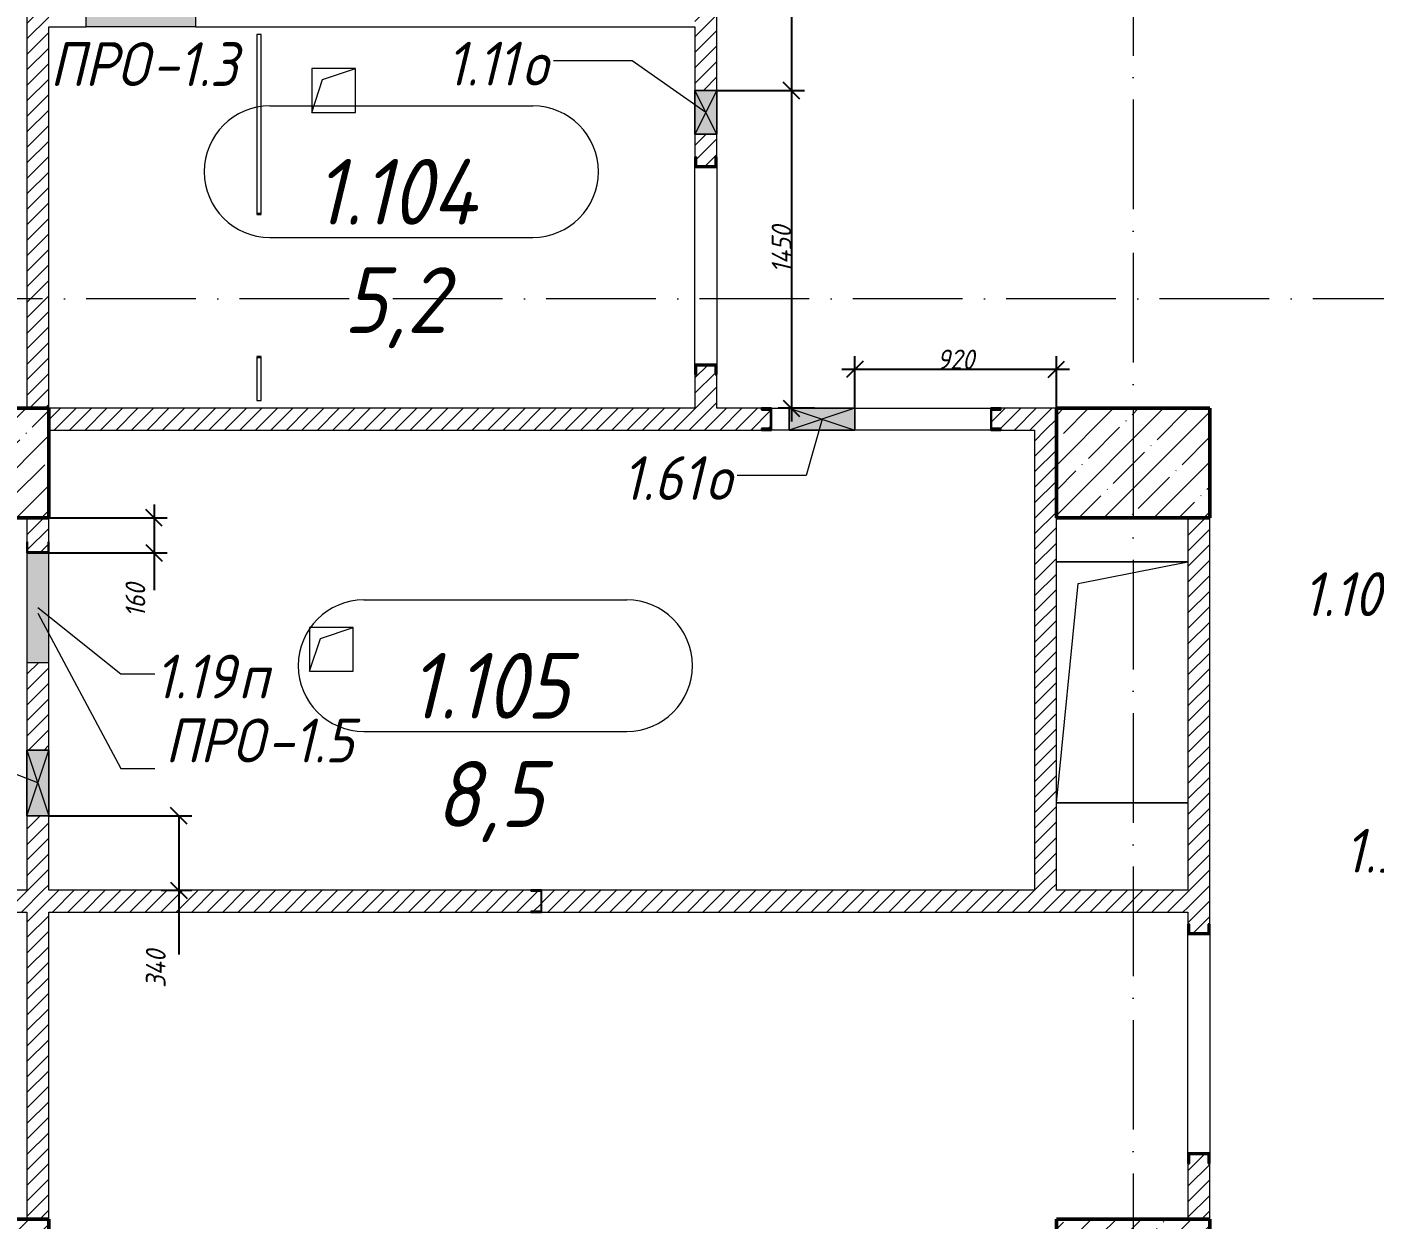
# Model space of a CAD drawing. Header units: millimetres. Extents: x -12989 to 629078, y -109036 to 555275.
# Drawn here: x 591113 to 597264, y 329272 to 334713 of the extents above; entities that cross this region are included whole.
import ezdxf

# ---------------------------------------------------------------- set-up
doc = ezdxf.new("R2010")
doc.units = ezdxf.units.MM
doc.linetypes.add('50_200_ШТРИХ_1Т_ш5_п1_п1_', pattern=[700, 500, -100, 0, -100])
for name, color, linetype, lineweight in [('A-____-____-DIMS', 7, 'Continuous', 9), ('A-DETL-GENF-OTLN', 7, 'Continuous', 9), ('A-DOOR-OPNG-MCUT', 7, 'Continuous', 35), ('A-FLOR-____-OTLN', 7, 'Continuous', 9), ('A-GENM-____-IDEN', 7, 'Continuous', 9), ('A-GENM-____-MCUT', 7, 'Continuous', 25), ('A-GENM-____-OTLN', 7, 'Continuous', 9), ('A-GENM-____-OTLN-1', 7, 'Continuous', 25), ('A-GLAZ-____-IDEN', 7, 'Continuous', 9), ('A-GLAZ-____-OTLN', 7, 'Continuous', 9), ('A-WALL-____-PATT-1', 7, 'Continuous', 9), ('A-WALL-FNSH-MCUT-1', 7, 'Continuous', 9), ('I-WALL-____-OTLN', 7, 'Continuous', 9), ('S-COLS-____-MCUT', 7, 'Continuous', 50), ('S-COLS-____-OTLN', 7, 'Continuous', 9), ('S-GRID-____-OTLN-1', 7, '50_200_ШТРИХ_1Т_ш5_п1_п1_', 9)]:
    doc.layers.add(name, color=color, linetype=linetype, lineweight=lineweight)
doc.layers.add('A-AREA-IDEN-1', color=7, linetype='Continuous', lineweight=9, true_color=0xaaaaaa)
doc.layers.add('A-DOOR-____-OTLN-1', color=7, linetype='Continuous', lineweight=9, true_color=0xffffff)
doc.styles.add('ISOCPEUR_I', font='isocpeui.ttf', dxfattribs={"width": 0.9, "height": 2.5})
doc.styles.add('ISOCPEUR_I_11', font='isocpeui.ttf', dxfattribs={"width": 0.9, "height": 200})
doc.styles.add('ISOCPEUR_I_7', font='isocpeui.ttf', dxfattribs={"width": 0.9, "height": 90})
doc.dimstyles.new('ISO-1_8_0_9К_СРЕДНИЙ_Кладочные_1', dxfattribs={"dimscale": 304.8, "dimtxt": 89.638306, "dimasz": 0.246063, "dimexe": 0.19685, "dimexo": 0, "dimgap": 0, "dimtad": 1, "dimdec": 3, "dimrnd": 0.001, "dimdsep": 46, "dimtxsty": 'ISOCPEUR_I_7', "dimblk1": 'OBLIQUE', "dimblk2": 'OBLIQUE', "dimsah": 1, "dimcen": 0.09, "dimdle": 0.19685, "dimazin": 0, "dimtfac": 1, "dimtdec": 4, "dimtix": 1, "dimtmove": 0, "dimatfit": 3, "dimfxl": 1, "dimtvp": 1, "dimtolj": 1, "dimtzin": 0, "dimarcsym": 2})
doc.dimstyles.new('ISO-1_8_0_9К_СРЕДНИЙ_Кладочные_2', dxfattribs={"dimscale": 304.8, "dimtxt": 89.638306, "dimasz": 0.246063, "dimexe": 0.19685, "dimexo": 0, "dimgap": 0, "dimtad": 1, "dimdec": 3, "dimrnd": 0.001, "dimdsep": 46, "dimtxsty": 'ISOCPEUR_I_7', "dimblk1": 'OBLIQUE', "dimblk2": 'OBLIQUE', "dimsah": 1, "dimcen": 0.09, "dimdle": 0.19685, "dimazin": 0, "dimtfac": 1, "dimtdec": 4, "dimtix": 1, "dimtmove": 1, "dimatfit": 3, "dimfxl": 1, "dimtvp": 1, "dimtolj": 1, "dimtzin": 0, "dimarcsym": 2})
pattern_1 = [(45, (513013.31, 265891.49), (-35.35534, 35.35534), [])]

# ---------------------------------------------------------------- blocks, each defined once
blk = doc.blocks.new('DOR_ДУ_распашная__1Ст_Прямоугольная_ШЕР - Вн_650х2100h_Кабинки С_у-17949503-АР1_План отверстий 1 этажа в осях 1-64_Ю-ЯЯ')
at = {"layer": 'A-DOOR-OPNG-MCUT'}
for p, q in [((-325, 10), (-325, -10)), ((325, -10), (325, 10))]:
    blk.add_line(p, q, dxfattribs=at)
blk = doc.blocks.new('BSC_Колонна _Прямоугольная - 500х700-V128-АР1_План отверстий 1 этажа в осях 1-64_Ю-ЯЯ')
at = {"layer": 'S-COLS-____-OTLN'}
h = blk.add_hatch(dxfattribs=at)
h.set_pattern_fill('FP_139', color=256, style=0, pattern_type=2)
h.set_pattern_definition([(315, (-63131.04, 77850), (114.04925, 114.04925), []), (315, (-63131.04, 77735.95), (114.04925, 114.04925), [201.613, -40.323, 3.353, -36.97])])
h.paths.add_polyline_path([(-250, 350), (-250, -350), (250, -350), (250, 350)], flags=0)
at = {"layer": 'S-COLS-____-MCUT'}
for p, q in [((250, 350), (-250, 350)), ((-250, 350), (-250, -350)), ((250, -350), (250, 350)), ((-250, -350), (250, -350))]:
    blk.add_line(p, q, dxfattribs=at)
blk = doc.blocks.new('BSC_Колонна _Прямоугольная - 500х700-V129-АР1_План отверстий 1 этажа в осях 1-64_Ю-ЯЯ')
at = {"layer": 'S-COLS-____-OTLN'}
h = blk.add_hatch(dxfattribs=at)
h.set_pattern_fill('FP_140', color=256, style=0, pattern_type=2)
h.set_pattern_definition([(315, (-63131.04, 83150), (114.04925, 114.04925), []), (315, (-63131.04, 83035.95), (114.04925, 114.04925), [201.613, -40.323, 3.353, -36.97])])
h.paths.add_polyline_path([(-250, 350), (-250, -350), (250, -350), (250, 350)], flags=0)
at = {"layer": 'S-COLS-____-MCUT'}
for p, q in [((250, 350), (-250, 350)), ((-250, 350), (-250, -350)), ((250, -350), (250, 350)), ((-250, -350), (250, -350))]:
    blk.add_line(p, q, dxfattribs=at)
blk = doc.blocks.new('BSC_Колонна _Прямоугольная - 500х700-V151-АР1_План отверстий 1 этажа в осях 1-64_Ю-ЯЯ')
at = {"layer": 'S-COLS-____-OTLN'}
h = blk.add_hatch(dxfattribs=at)
h.set_pattern_fill('FP_163', color=256, style=0, pattern_type=2)
h.set_pattern_definition([(315, (-66831.04, 77850), (114.04925, 114.04925), []), (315, (-66831.04, 77735.95), (114.04925, 114.04925), [201.613, -40.323, 3.353, -36.97])])
h.paths.add_polyline_path([(-250, -350), (250, -350), (250, 350), (-250, 350), (-250, 95.4)], flags=0)
at = {"layer": 'S-COLS-____-MCUT'}
for p, q in [((250, 350), (-250, 350)), ((-250, 350), (-250, -350)), ((250, -350), (250, 350)), ((-250, -350), (250, -350))]:
    blk.add_line(p, q, dxfattribs=at)
blk = doc.blocks.new('BSC_Колонна _Прямоугольная - 500х700-V152-АР1_План отверстий 1 этажа в осях 1-64_Ю-ЯЯ')
at = {"layer": 'S-COLS-____-OTLN'}
h = blk.add_hatch(dxfattribs=at)
h.set_pattern_fill('FP_164', color=256, style=0, pattern_type=2)
h.set_pattern_definition([(315, (-66831.04, 83150), (114.04925, 114.04925), []), (315, (-66831.04, 83035.95), (114.04925, 114.04925), [201.613, -40.323, 3.353, -36.97])])
h.paths.add_polyline_path([(-250, -350), (250, -350), (250, 350), (-250, 350)], flags=0)
at = {"layer": 'S-COLS-____-MCUT'}
for p, q in [((250, 350), (-250, 350)), ((-250, 350), (-250, -350)), ((250, -350), (250, 350)), ((-250, -350), (250, -350))]:
    blk.add_line(p, q, dxfattribs=at)
blk = doc.blocks.new('154_Фахверк_СКБ_Швеллер - Тип_100_4010-27789772-АР1_План отверстий 1 этажа в осях 1-64_Ю-ЯЯ')
at = {"layer": 'A-GENM-____-MCUT'}
for p, q in [((175, 50), (125, 50)), ((125, 50), (125, -50)), ((128, 47), (175, 47)), ((128, -47), (128, 47)), ((175, 47), (175, 50)), ((125, -50), (175, -50)), ((175, -47), (128, -47)), ((175, -50), (175, -47))]:
    blk.add_line(p, q, dxfattribs=at)
blk = doc.blocks.new('154_Стойка_СКБ_Швеллер - СМ-2230_100-28218823-АР1_План отверстий 1 этажа в осях 1-64_Ю-ЯЯ')
at = {"layer": 'A-GENM-____-MCUT'}
for p, q in [((171, 50), (125, 50)), ((125, 50), (125, -50)), ((129.5, 42.4), (171, 42.4)), ((129.5, -42.4), (129.5, 42.4)), ((171, 42.4), (171, 50)), ((125, -50), (171, -50)), ((171, -42.4), (129.5, -42.4)), ((171, -50), (171, -42.4))]:
    blk.add_line(p, q, dxfattribs=at)
blk = doc.blocks.new('AR_Отверстие Ниша - Лючок-32402957-АР1_План отверстий 1 этажа в осях 1-64_Ю-ЯЯ')
at = {"layer": 'A-GLAZ-____-OTLN'}
blk.add_hatch(color=256, dxfattribs=at).paths.add_polyline_path([(-250, 47), (-250, -50), (250, -50), (250, 50), (-250, 50)], flags=0)
for p, q in [((250, 50), (-250, 50)), ((-250, 50), (-250, -50)), ((-250, -50), (250, -50))]:
    blk.add_line(p, q, dxfattribs=at)
blk = doc.blocks.new('AR_Отверстие Ниша - Лючок-32403071-АР1_План отверстий 1 этажа в осях 1-64_Ю-ЯЯ')
at = {"layer": 'A-GLAZ-____-OTLN'}
blk.add_hatch(color=256, dxfattribs=at).paths.add_polyline_path([(250, 50), (-250, 50), (-250, -50), (250, -50)], flags=0)
for p, q in [((-250, 50), (250, 50)), ((-250, -50), (-250, 50)), ((250, 50), (250, -50)), ((250, -50), (-250, -50))]:
    blk.add_line(p, q, dxfattribs=at)
blk = doc.blocks.new('154_Фахверк_СКБ_Швеллер - Тип_100_4010_1-28088705-АР1_План отверстий 1 этажа в осях 1-64_Ю-ЯЯ')
at = {"layer": 'A-GENM-____-MCUT'}
for p, q in [((175, 50), (125, 50)), ((125, 50), (125, -50)), ((128, 47), (175, 47)), ((128, -47), (128, 47)), ((175, 47), (175, 50)), ((125, -50), (175, -50)), ((175, -47), (128, -47)), ((175, -50), (175, -47))]:
    blk.add_line(p, q, dxfattribs=at)
blk = doc.blocks.new('AR_Отверстие прямоугольное _в плите_ - AR_Отверстие прямоугольное _в плите_-30459597-АР1_План отверстий 1 этажа в осях 1-64_Ю-ЯЯ')
at = {"layer": 'A-GENM-____-OTLN'}
for p, q in [((100, 100), (-100, 100)), ((-100, 100), (-100, -100)), ((-50, 50), (100, 100)), ((100, -100), (100, 100)), ((-100, -100), (-50, 50)), ((-100, -100), (100, -100))]:
    blk.add_line(p, q, dxfattribs=at)
blk = doc.blocks.new('AR_Отверстие прямоугольное _в плите_ - AR_Отверстие прямоугольное _в плите_-V236-АР1_План отверстий 1 этажа в осях 1-64_Ю-ЯЯ')
at = {"layer": 'A-GENM-____-OTLN'}
for p, q in [((300, 550), (-300, 550)), ((-200, 450), (300, 550)), ((-300, -550), (-200, 450)), ((-300, -550), (300, -550))]:
    blk.add_line(p, q, dxfattribs=at)
blk = doc.blocks.new('AR_Отверстие прямоугольное _в стене__БезПР - AR_Отверстие прямоугольное _в стене__БезПР-36427571-АР1_План отверстий 1 этажа в осях 1-64_Ю-ЯЯ')
at = {"layer": 'A-GLAZ-____-OTLN'}
blk.add_hatch(color=256, dxfattribs=at).paths.add_polyline_path([(150, -50), (150, 50), (-150, 50), (-150, -50)], flags=0)
at = {"layer": 'A-DETL-GENF-OTLN'}
for p, q in [((-150, -50), (-150, 50)), ((-150, 50), (150, 50)), ((150, 50), (-150, -50)), ((-150, 50), (150, -50)), ((150, 50), (-150, 50)), ((-150, 50), (-150, -50)), ((150, 50), (150, -50)), ((150, -50), (150, 50)), ((150, -50), (-150, -50)), ((-150, -50), (150, -50))]:
    blk.add_line(p, q, dxfattribs=at)
at = {"layer": 'A-GLAZ-____-OTLN'}
blk.add_line((150, 50), (-150, 50), dxfattribs=at)
blk = doc.blocks.new('AR_Отверстие прямоугольное _в стене__БезПР - AR_Отверстие прямоугольное _в стене__БезПР-36427953-АР1_План отверстий 1 этажа в осях 1-64_Ю-ЯЯ')
at = {"layer": 'A-GLAZ-____-OTLN'}
blk.add_hatch(color=256, dxfattribs=at).paths.add_polyline_path([(100, 50), (-100, 50), (-100, -50), (100, -50)], flags=0)
at = {"layer": 'A-DETL-GENF-OTLN'}
for p, q in [((-100, -50), (-100, 50)), ((-100, 50), (100, 50)), ((100, 50), (-100, -50)), ((-100, 50), (100, -50)), ((100, 50), (-100, 50)), ((-100, 50), (-100, -50)), ((100, 50), (100, -50)), ((100, -50), (100, 50)), ((100, -50), (-100, -50)), ((-100, -50), (100, -50))]:
    blk.add_line(p, q, dxfattribs=at)
blk = doc.blocks.new('_Oblique')
at = {"color": 0, "linetype": 'ByBlock', "lineweight": -2}
blk.add_line((-0.5, -0.5), (0.5, 0.5), dxfattribs=at)
blk = doc.blocks.new('*D5584')
at = {"layer": 'A-____-____-DIMS', "color": 0, "lineweight": -2, "transparency": 16777216}
for p, q in [((591693.6, 332532.5), (591693.6, 332312.5)), ((591213.3, 332472.5), (591753.6, 332472.5)), ((591154.1, 332312.5), (591753.6, 332312.5)), ((591693.6, 332312.5), (591693.6, 332142.5))]:
    blk.add_line(p, q, dxfattribs=at)
at = {"layer": 'Defpoints', "color": 0, "transparency": 16777216}
for p in [(591213.3, 332472.5), (591154.1, 332312.5), (591693.6, 332312.5)]:
    blk.add_point(p, dxfattribs=at)
at = {"layer": 'A-____-____-DIMS', "color": 0, "lineweight": -2, "transparency": 16777216, "xscale": 75, "yscale": 75, "zscale": 75}
for p, rotation in [((591693.6, 332472.5), 90), ((591693.6, 332312.5), 270)]:
    blk.add_blockref('_Oblique', p, dxfattribs=dict(at, rotation=rotation))
at = {"layer": 'A-____-____-DIMS', "color": 0, "transparency": 16777216, "insert": (591563.4, 332018.4), "char_height": 90, "width": 368.207, "attachment_point": 1, "rotation": 90, "line_spacing_factor": 1.149209, "style": 'ISOCPEUR_I_7'}
blk.add_mtext('\\A1;160', dxfattribs=at)
blk = doc.blocks.new('*D5680')
at = {"layer": 'A-____-____-DIMS', "color": 0, "lineweight": -2, "transparency": 16777216}
for p, q in [((594603.4, 338677.5), (594603.4, 334362.5)), ((594263.3, 338617.5), (594663.4, 338617.5)), ((594263.3, 334422.5), (594663.4, 334422.5))]:
    blk.add_line(p, q, dxfattribs=at)
at = {"layer": 'Defpoints', "color": 0, "transparency": 16777216}
for p in [(594263.3, 338617.5), (594263.3, 334422.5), (594603.4, 334422.5)]:
    blk.add_point(p, dxfattribs=at)
at = {"layer": 'A-____-____-DIMS', "color": 0, "lineweight": -2, "transparency": 16777216, "xscale": 75, "yscale": 75, "zscale": 75}
for p, rotation in [((594603.4, 338617.5), 90), ((594603.4, 334422.5), 270)]:
    blk.add_blockref('_Oblique', p, dxfattribs=dict(at, rotation=rotation))
at = {"layer": 'A-____-____-DIMS', "color": 0, "transparency": 16777216, "insert": (594558.4, 336520), "char_height": 90, "width": 521.281, "attachment_point": 5, "rotation": 90, "style": 'ISOCPEUR_I_7'}
blk.add_mtext('\\A1;4195', dxfattribs=at)
blk = doc.blocks.new('*D5681')
at = {"layer": 'A-____-____-DIMS', "color": 0, "lineweight": -2, "transparency": 16777216}
for p, q in [((594603.4, 334482.5), (594603.4, 332912.5)), ((594263.3, 334422.5), (594663.4, 334422.5)), ((594709.4, 332972.5), (594543.4, 332972.5))]:
    blk.add_line(p, q, dxfattribs=at)
at = {"layer": 'Defpoints', "color": 0, "transparency": 16777216}
for p in [(594263.3, 334422.5), (594603.4, 332972.5), (594709.4, 332972.5)]:
    blk.add_point(p, dxfattribs=at)
at = {"layer": 'A-____-____-DIMS', "color": 0, "lineweight": -2, "transparency": 16777216, "xscale": 75, "yscale": 75, "zscale": 75}
for p, rotation in [((594603.4, 334422.5), 90), ((594603.4, 332972.5), 270)]:
    blk.add_blockref('_Oblique', p, dxfattribs=dict(at, rotation=rotation))
at = {"layer": 'A-____-____-DIMS', "color": 0, "transparency": 16777216, "insert": (594558.4, 333697.5), "char_height": 90, "width": 521.281, "attachment_point": 5, "rotation": 90, "style": 'ISOCPEUR_I_7'}
blk.add_mtext('\\A1;1450', dxfattribs=at)
blk = doc.blocks.new('*D5682')
at = {"layer": 'A-____-____-DIMS', "color": 0, "lineweight": -2, "transparency": 16777216}
for p, q in [((594893.3, 332972.5), (594893.3, 333210.3)), ((595813.3, 332972.5), (595813.3, 333210.3)), ((594833.3, 333150.3), (595873.3, 333150.3))]:
    blk.add_line(p, q, dxfattribs=at)
at = {"layer": 'Defpoints', "color": 0, "transparency": 16777216}
for p in [(595813.3, 333150.3), (594893.3, 332972.5), (595813.3, 332972.5)]:
    blk.add_point(p, dxfattribs=at)
at = {"layer": 'A-____-____-DIMS', "color": 0, "lineweight": -2, "transparency": 16777216, "xscale": 75, "yscale": 75, "zscale": 75, "rotation": 180}
blk.add_blockref('_Oblique', (594893.3, 333150.3), dxfattribs=at)
at = {"layer": 'A-____-____-DIMS', "color": 0, "lineweight": -2, "transparency": 16777216, "xscale": 75, "yscale": 75, "zscale": 75}
blk.add_blockref('_Oblique', (595813.3, 333150.3), dxfattribs=at)
at = {"layer": 'A-____-____-DIMS', "color": 0, "transparency": 16777216, "insert": (595353.3, 333195.3), "char_height": 90, "width": 409.578, "attachment_point": 5, "style": 'ISOCPEUR_I_7'}
blk.add_mtext('\\A1;920', dxfattribs=at)
blk = doc.blocks.new('*D5684')
at = {"layer": 'A-____-____-DIMS', "color": 0, "lineweight": -2, "transparency": 16777216}
for p, q in [((591213.3, 331112.5), (591866.6, 331112.5)), ((591806.6, 331112.5), (591806.6, 330712.5)), ((591725.5, 330772.5), (591866.6, 330772.5)), ((591806.6, 330772.5), (591806.6, 330480.1))]:
    blk.add_line(p, q, dxfattribs=at)
at = {"layer": 'Defpoints', "color": 0, "transparency": 16777216}
for p in [(591213.3, 331112.5), (591806.6, 331112.5), (591725.5, 330772.5)]:
    blk.add_point(p, dxfattribs=at)
at = {"layer": 'A-____-____-DIMS', "color": 0, "lineweight": -2, "transparency": 16777216, "xscale": 75, "yscale": 75, "zscale": 75}
for p, rotation in [((591806.6, 331112.5), 90), ((591806.6, 330772.5), 270)]:
    blk.add_blockref('_Oblique', p, dxfattribs=dict(at, rotation=rotation))
at = {"layer": 'A-____-____-DIMS', "color": 0, "transparency": 16777216, "insert": (591656.4, 330327.1), "char_height": 90, "width": 426.127, "attachment_point": 1, "rotation": 90, "line_spacing_factor": 1.149209, "style": 'ISOCPEUR_I_7'}
blk.add_mtext('\\A1;340', dxfattribs=at)
blk = doc.blocks.new('AAR_СКБ_Марка_помещения_1_5 ммп - Номер _ Площадь-27962135-АИ_План этажа_Стены_1')
at = {"layer": 'A-AREA-IDEN-1'}
for p, q in [((-2.987, 3), (3.013, 3)), ((-2.987, 0), (3.013, 0))]:
    blk.add_line(p, q, dxfattribs=at)
for centre, start, end in [((-2.987, 1.5), 90, 270), ((3.013, 1.5), 270, 90)]:
    blk.add_arc(centre, 1.5, start, end, dxfattribs=at)

msp = doc.modelspace()

# ---------------------------------------------------------------- hatches: boundary and pattern name
at = {"layer": 'A-WALL-____-PATT-1'}
h = msp.add_hatch(dxfattribs=at)
h.set_pattern_fill('FP_5', color=256, style=0, pattern_type=2)
h.set_pattern_definition(pattern_1)
h.paths.add_polyline_path([(594163.3109, 332972.5335), (594263.3109, 332972.5335), (594263.3109, 333126.5335), (594255.7109, 333126.5335), (594255.7109, 333168.0335), (594170.9109, 333168.0335), (594170.9109, 333126.5335), (594163.3109, 333126.5335)], flags=0)
h.paths.add_polyline_path([(594255.7109, 334077.0335), (594256.1234, 334118.5335), (594263.3109, 334118.5335), (594263.3109, 334222.5335), (594163.3109, 334222.5335), (594163.3109, 334118.5335), (594170.9109, 334118.5335), (594170.9109, 334077.0335)], flags=0)
h.paths.add_polyline_path([(594255.7109, 334422.5335), (594263.3109, 334422.5335), (594263.3109, 335516.5335), (594255.7109, 335516.5335), (594255.7109, 335558.0335), (594170.9109, 335558.0335), (594170.9109, 335516.5335), (594163.3109, 335516.5335), (594163.3109, 334422.5335), (594216.0136, 334422.5335)], flags=0)
h.paths.add_polyline_path([(594170.9109, 336567.0335), (594255.7109, 336567.0335), (594255.7109, 336608.5335), (594263.3109, 336608.5335), (594263.3109, 338367.5335), (594163.3109, 338367.5335), (594163.3109, 336608.5335), (594170.9109, 336608.5335)], flags=0)
h.paths.add_polyline_path([(594181.4384, 338617.5335), (594263.3109, 338617.5335), (594263.3109, 339547.5335), (594163.3109, 339547.5335), (594163.3109, 338617.5335)], flags=0)
h.paths.add_polyline_path([(594263.3109, 339797.5335), (594263.3109, 341626.5335), (594255.7109, 341626.5335), (594255.7109, 341668.0335), (594170.9109, 341668.0335), (594170.9109, 341626.5335), (594163.3109, 341626.5335), (594163.3109, 339797.5335), (594191.1955, 339797.5335)], flags=0)
h.paths.add_polyline_path([(594170.9109, 342677.0335), (594255.7109, 342677.0335), (594255.7109, 342718.5335), (594263.3109, 342718.5335), (594263.3109, 343572.5335), (594163.3109, 343572.5335), (594163.3109, 342718.5335), (594170.9109, 342718.5335)], flags=0)
h = msp.add_hatch(dxfattribs=at)
h.set_pattern_fill('FP_5', color=256, style=0, pattern_type=2)
h.set_pattern_definition(pattern_1)
h.paths.add_polyline_path([(591213.3109, 332972.5335), (591213.3109, 335372.5335), (591113.3109, 335372.5335), (591113.3109, 332972.5335)], flags=0)
h.paths.add_polyline_path([(591134.1442, 335572.5335), (591213.3109, 335572.5335), (591213.3109, 335772.5335), (591113.3109, 335772.5335), (591113.3109, 335572.5335), (591132.1788, 335572.5335)], flags=0)
h = msp.add_hatch(dxfattribs=at)
h.set_pattern_fill('FP_5', color=256, style=0, pattern_type=2)
h.set_pattern_definition(pattern_1)
h.paths.add_polyline_path([(595713.3109, 332872.5335), (595813.3109, 332872.5335), (595813.3109, 332972.5335), (595559.3109, 332972.5335), (595559.3109, 332964.9335), (595517.8109, 332964.9335), (595517.8109, 332880.1335), (595559.3109, 332880.1335), (595559.3109, 332872.5335)], flags=0)
h.paths.add_polyline_path([(594467.3109, 332872.5335), (594467.3109, 332880.1335), (594508.8109, 332880.1335), (594508.8109, 332964.9335), (594467.3109, 332964.9335), (594467.3109, 332972.5335), (591213.3109, 332972.5335), (591213.3109, 332872.5335), (594302.9329, 332872.5335)], flags=0)
h = msp.add_hatch(dxfattribs=at)
h.set_pattern_fill('FP_5', color=256, style=0, pattern_type=2)
h.set_pattern_definition(pattern_1)
h.paths.add_polyline_path([(595713.3109, 330772.5335), (595813.3109, 330772.5335), (595813.3109, 332872.5335), (595713.3109, 332872.5335), (595713.3109, 332472.5335)], flags=0)
h = msp.add_hatch(dxfattribs=at)
h.set_pattern_fill('FP_5', color=256, style=0, pattern_type=2)
h.set_pattern_definition(pattern_1)
h.paths.add_polyline_path([(591213.3109, 329272.5335), (591213.3109, 330672.5335), (591113.3109, 330672.5335), (591113.3109, 329272.5335)], flags=0)
h.paths.add_polyline_path([(591113.3109, 330772.5335), (591213.3109, 330772.5335), (591213.3109, 331112.5335), (591113.3109, 331112.5335)], flags=0)
h.paths.add_polyline_path([(591175.6638, 331412.5335), (591213.3109, 331412.5335), (591213.3109, 331812.5335), (591113.3109, 331812.5335), (591113.3109, 331412.5335)], flags=0)
h.paths.add_polyline_path([(591122.5462, 332315.5335), (591210.3109, 332315.5335), (591210.3109, 332362.5335), (591213.3109, 332362.5335), (591213.3109, 332472.5335), (591113.3109, 332472.5335), (591113.3109, 332362.5335), (591116.3109, 332362.5335), (591116.3109, 332315.5335)], flags=0)
h = msp.add_hatch(dxfattribs=at)
h.set_pattern_fill('FP_5', color=256, style=0, pattern_type=2)
h.set_pattern_definition(pattern_1)
h.paths.add_polyline_path([(596505.7109, 329272.5335), (596513.3109, 329272.5335), (596513.3109, 329526.5335), (596505.7109, 329526.5335), (596505.7109, 329568.0335), (596420.9109, 329568.0335), (596420.9109, 329526.5335), (596413.3109, 329526.5335), (596413.3109, 329272.5335), (596420.9109, 329272.5335)], flags=0)
h.paths.add_polyline_path([(596505.7109, 330577.0335), (596505.7109, 330618.5335), (596513.3109, 330618.5335), (596513.3109, 332472.5335), (596413.3109, 332472.5335), (596413.3109, 330618.5335), (596420.9109, 330618.5335), (596420.9109, 330577.0335)], flags=0)
h = msp.add_hatch(dxfattribs=at)
h.set_pattern_fill('FP_5', color=256, style=0, pattern_type=2)
h.set_pattern_definition(pattern_1)
h.paths.add_polyline_path([(596413.3109, 330672.5335), (596413.3109, 330772.5335), (593463.3109, 330772.5335), (593463.3109, 330672.5335), (594302.9329, 330672.5335)], flags=0)
h.paths.add_polyline_path([(592535.4322, 330672.5335), (593413.3109, 330672.5335), (593413.3109, 330675.5335), (593460.3109, 330675.5335), (593460.3109, 330769.5335), (593413.3109, 330769.5335), (593413.3109, 330772.5335), (591013.3109, 330772.5335), (591013.3109, 330672.5335), (591213.3109, 330672.5335)], flags=0)

# ---------------------------------------------------------------- linework, layer by layer
at = {"layer": 'A-FLOR-____-OTLN'}
for p, q in [((595813.3109, 332272.186), (596413.3109, 332272.186)), ((596413.3109, 331172.186), (595813.3109, 331172.186))]:
    msp.add_line(p, q, dxfattribs=at)
at = {"layer": 'A-GENM-____-IDEN'}
for p, q in [((591163.3109, 332037.9869), (591541.6887, 331329.0488)), ((591541.6887, 331329.0488), (591697.2833, 331329.0488))]:
    msp.add_line(p, q, dxfattribs=at)
at = {"layer": 'A-GLAZ-____-IDEN'}
for p, q in [((593876.5441, 334557.3798), (593516.9661, 334557.3798)), ((594213.3109, 334322.5335), (593876.5441, 334557.3798)), ((594743.3109, 332922.5335), (594670.7661, 332666.126)), ((594670.7661, 332666.126), (594356.1611, 332666.126)), ((591163.3109, 332062.5335), (591541.6887, 331760.6128)), ((591541.6887, 331760.6128), (591697.2833, 331760.6128)), ((591163.3109, 331262.5335), (590354.2429, 331575.0029))]:
    msp.add_line(p, q, dxfattribs=at)
at = {"layer": 'A-WALL-FNSH-MCUT-1'}
for p, q in [((594263.3109, 334422.5335), (594263.3109, 335516.5335)), ((591113.3109, 335372.5335), (591113.3109, 332972.5335)), ((591213.3109, 334712.5335), (591383.3109, 334712.5335)), ((591213.3109, 332972.5335), (591213.3109, 334712.5335)), ((591883.3109, 334712.5335), (594163.3109, 334712.5335)), ((594163.3109, 334712.5335), (594163.3109, 334422.5335)), ((592183.3109, 334677.5335), (592163.3109, 334677.5335)), ((592163.3109, 334677.5335), (592163.3109, 333857.5335)), ((592183.3109, 333857.5335), (592183.3109, 334677.5335)), ((594163.3109, 334222.5335), (594163.3109, 334118.5335)), ((594263.3109, 334118.5335), (594263.3109, 334222.5335)), ((592163.3109, 333207.5335), (592163.3109, 333007.5335)), ((592183.3109, 333007.5335), (592183.3109, 333207.5335)), ((594163.3109, 333126.5335), (594163.3109, 332972.5335)), ((594263.3109, 332972.5335), (594263.3109, 333126.5335)), ((592163.3109, 333007.5335), (592183.3109, 333007.5335)), ((594163.3109, 332972.5335), (591213.3109, 332972.5335)), ((594467.3109, 332972.5335), (594263.3109, 332972.5335)), ((595813.3109, 332972.5335), (595559.3109, 332972.5335)), ((591213.3109, 332872.5335), (594467.3109, 332872.5335)), ((595559.3109, 332872.5335), (595713.3109, 332872.5335)), ((595713.3109, 332872.5335), (595713.3109, 330772.5335)), ((591113.3109, 332472.5335), (591113.3109, 332362.5335)), ((591213.3109, 332362.5335), (591213.3109, 332472.5335)), ((595813.3109, 330772.5335), (595813.3109, 332472.5335)), ((596413.3109, 332472.5335), (596413.3109, 330772.5335)), ((596513.3109, 330618.5335), (596513.3109, 332472.5335)), ((591113.3109, 331812.5335), (591113.3109, 331412.5335)), ((591213.3109, 331412.5335), (591213.3109, 331812.5335)), ((591113.3109, 331112.5335), (591113.3109, 330772.5335)), ((591213.3109, 330772.5335), (591213.3109, 331112.5335)), ((591113.3109, 330772.5335), (591013.3109, 330772.5335)), ((593413.3109, 330772.5335), (591213.3109, 330772.5335)), ((595713.3109, 330772.5335), (593463.3109, 330772.5335)), ((596413.3109, 330772.5335), (595813.3109, 330772.5335)), ((591013.3109, 330672.5335), (591113.3109, 330672.5335)), ((591113.3109, 330672.5335), (591113.3109, 329272.5335)), ((591213.3109, 330672.5335), (593413.3109, 330672.5335)), ((591213.3109, 329272.5335), (591213.3109, 330672.5335)), ((593463.3109, 330672.5335), (596413.3109, 330672.5335)), ((596413.3109, 330672.5335), (596413.3109, 330618.5335)), ((596413.3109, 329526.5335), (596413.3109, 329272.5335)), ((596513.3109, 329272.5335), (596513.3109, 329526.5335))]:
    msp.add_line(p, q, dxfattribs=at)
at = {"layer": 'I-WALL-____-OTLN'}
for p, q in [((594163.3109, 333172.5335), (594163.3109, 334072.5335)), ((594263.3109, 334072.5335), (594263.3109, 333172.5335)), ((594513.3109, 332972.5335), (594593.3109, 332972.5335)), ((594893.3109, 332972.5335), (595513.3109, 332972.5335)), ((594593.3109, 332872.5335), (594513.3109, 332872.5335)), ((595513.3109, 332872.5335), (594893.3109, 332872.5335)), ((596413.3109, 329572.5335), (596413.3109, 330572.5335)), ((596513.3109, 330572.5335), (596513.3109, 329572.5335))]:
    msp.add_line(p, q, dxfattribs=at)
at = {"layer": 'S-GRID-____-OTLN-1'}
for p, q in [((596163.3109, 356784.3429), (596163.3109, 305473.1205)), ((617087.7175, 333472.5335), (508344.5407, 333472.5335))]:
    msp.add_line(p, q, dxfattribs=at)

# ---------------------------------------------------------------- block references
at = {"layer": 'A-AREA-IDEN-1', "xscale": 199.9999999999999, "yscale": 199.9999999999999, "zscale": 199.9999999999999}
for p in [(592819.8801, 333751.9315), (593249.3363, 331497.8043)]:
    msp.add_blockref('AAR_СКБ_Марка_помещения_1_5 ммп - Номер _ Площадь-27962135-АИ_План этажа_Стены_1', p, dxfattribs=at)
at = {"layer": 'A-DOOR-____-OTLN-1', "rotation": 270}
msp.add_blockref('DOR_ДУ_распашная__1Ст_Прямоугольная_ШЕР - Вн_650х2100h_Кабинки С_у-17949503-АР1_План отверстий 1 этажа в осях 1-64_Ю-ЯЯ', (592173.3109, 333532.5335), dxfattribs=at)
at = {"layer": 'A-GENM-____-OTLN'}
for name, p in [('AR_Отверстие прямоугольное _в плите_ - AR_Отверстие прямоугольное _в плите_-30459597-АР1_План отверстий 1 этажа в осях 1-64_Ю-ЯЯ', (592513.3109, 334422.5335)), ('AR_Отверстие прямоугольное _в плите_ - AR_Отверстие прямоугольное _в плите_-V236-АР1_План отверстий 1 этажа в осях 1-64_Ю-ЯЯ', (596113.3109, 331722.186)), ('AR_Отверстие прямоугольное _в плите_ - AR_Отверстие прямоугольное _в плите_-30459597-АР1_План отверстий 1 этажа в осях 1-64_Ю-ЯЯ', (592503.3109, 331872.186))]:
    msp.add_blockref(name, p, dxfattribs=at)
at = {"layer": 'A-GENM-____-OTLN-1'}
for name, p, rotation in [('154_Стойка_СКБ_Швеллер - СМ-2230_100-28218823-АР1_План отверстий 1 этажа в осях 1-64_Ю-ЯЯ', (594213.3109, 333947.5335), 89.99999999999991), ('154_Стойка_СКБ_Швеллер - СМ-2230_100-28218823-АР1_План отверстий 1 этажа в осях 1-64_Ю-ЯЯ', (594213.3109, 333297.5335), 269.9999999999999), ('154_Стойка_СКБ_Швеллер - СМ-2230_100-28218823-АР1_План отверстий 1 этажа в осях 1-64_Ю-ЯЯ', (594638.3109, 332922.5335), 180), ('154_Фахверк_СКБ_Швеллер - Тип_100_4010_1-28088705-АР1_План отверстий 1 этажа в осях 1-64_Ю-ЯЯ', (591163.3109, 332187.5335), 89.9999999999999), ('154_Фахверк_СКБ_Швеллер - Тип_100_4010-27789772-АР1_План отверстий 1 этажа в осях 1-64_Ю-ЯЯ', (593588.3109, 330722.5335), 180), ('154_Стойка_СКБ_Швеллер - СМ-2230_100-28218823-АР1_План отверстий 1 этажа в осях 1-64_Ю-ЯЯ', (596463.3109, 330447.5335), 90), ('154_Стойка_СКБ_Швеллер - СМ-2230_100-28218823-АР1_План отверстий 1 этажа в осях 1-64_Ю-ЯЯ', (596463.3109, 329697.5335), 270)]:
    msp.add_blockref(name, p, dxfattribs=dict(at, rotation=rotation))
msp.add_blockref('154_Стойка_СКБ_Швеллер - СМ-2230_100-28218823-АР1_План отверстий 1 этажа в осях 1-64_Ю-ЯЯ', (595388.3109, 332922.5335), dxfattribs=at)
at = {"layer": 'A-GLAZ-____-OTLN'}
for name, p, rotation in [('AR_Отверстие Ниша - Лючок-32403071-АР1_План отверстий 1 этажа в осях 1-64_Ю-ЯЯ', (591633.3109, 334762.5335), 180), ('AR_Отверстие прямоугольное _в стене__БезПР - AR_Отверстие прямоугольное _в стене__БезПР-36427953-АР1_План отверстий 1 этажа в осях 1-64_Ю-ЯЯ', (594213.3109, 334322.5335), 269.9999999999999), ('AR_Отверстие Ниша - Лючок-32402957-АР1_План отверстий 1 этажа в осях 1-64_Ю-ЯЯ', (591163.3109, 332062.5335), 89.9999999999999), ('AR_Отверстие прямоугольное _в стене__БезПР - AR_Отверстие прямоугольное _в стене__БезПР-36427571-АР1_План отверстий 1 этажа в осях 1-64_Ю-ЯЯ', (591163.3109, 331262.5335), 89.9999999999999)]:
    msp.add_blockref(name, p, dxfattribs=dict(at, rotation=rotation))
msp.add_blockref('AR_Отверстие прямоугольное _в стене__БезПР - AR_Отверстие прямоугольное _в стене__БезПР-36427571-АР1_План отверстий 1 этажа в осях 1-64_Ю-ЯЯ', (594743.3109, 332922.5335), dxfattribs=at)
at = {"layer": 'S-COLS-____-OTLN', "rotation": 89.9999999999999}
for name, p in [('BSC_Колонна _Прямоугольная - 500х700-V151-АР1_План отверстий 1 этажа в осях 1-64_Ю-ЯЯ', (590863.3109, 332722.5335)), ('BSC_Колонна _Прямоугольная - 500х700-V152-АР1_План отверстий 1 этажа в осях 1-64_Ю-ЯЯ', (596163.3109, 332722.5335)), ('BSC_Колонна _Прямоугольная - 500х700-V128-АР1_План отверстий 1 этажа в осях 1-64_Ю-ЯЯ', (590863.3109, 329022.5335)), ('BSC_Колонна _Прямоугольная - 500х700-V129-АР1_План отверстий 1 этажа в осях 1-64_Ю-ЯЯ', (596163.3109, 329022.5335))]:
    msp.add_blockref(name, p, dxfattribs=at)

# ---------------------------------------------------------------- texts
at = {"layer": 'A-AREA-IDEN-1', "char_height": 300, "attachment_point": 8, "line_spacing_factor": 1.139951, "style": 'ISOCPEUR_I'}
for s, insert, width in [('\\pxqc,t8.46667,16.93333,25.4,33.86667,42.33333,50.8,59.26667,67.73333,76.2,84.66667,93.13333,101.6,110.06667,118.53333,127,135.46667,143.93333,152.4,160.86667,169.33333,177.8,186.26667,194.73333,203.2,211.66667,220.13333,228.6,237.06667,245.53333,254,262.46667,270.93333;{1.104}', (592795.4511, 333810.2613), 886), ('\\pxqc,t8.46667,16.93333,25.4,33.86667,42.33333,50.8,59.26667,67.73333,76.2,84.66667,93.13333,101.6,110.06667,118.53333,127,135.46667,143.93333,152.4,160.86667,169.33333,177.8,186.26667,194.73333,203.2,211.66667,220.13333,228.6,237.06667,245.53333,254,262.46667,270.93333;{5,2}', (592795.4511, 333246.3134), 542), ('\\pxqc,t8.46667,16.93333,25.4,33.86667,42.33333,50.8,59.26667,67.73333,76.2,84.66667,93.13333,101.6,110.06667,118.53333,127,135.46667,143.93333,152.4,160.86667,169.33333,177.8,186.26667,194.73333,203.2,211.66667,220.13333,228.6,237.06667,245.53333,254,262.46667,270.93333;{1.105}', (593223.9072, 331556.1341), 846), ('\\pxqc,t8.46667,16.93333,25.4,33.86667,42.33333,50.8,59.26667,67.73333,76.2,84.66667,93.13333,101.6,110.06667,118.53333,127,135.46667,143.93333,152.4,160.86667,169.33333,177.8,186.26667,194.73333,203.2,211.66667,220.13333,228.6,237.06667,245.53333,254,262.46667,270.93333;{8,5}', (593224.9072, 330992.1862), 542)]:
    msp.add_mtext(s, dxfattribs=dict(at, insert=insert, width=width))
at = {"layer": 'A-GENM-____-IDEN', "char_height": 200, "attachment_point": 1, "style": 'ISOCPEUR_I_11'}
for s, insert, width in [('ПРО', (591218.3365, 334642.7629), 562.784625), ('-1.3', (591682.6803, 334642.7629), 505.063125), ('ПРО', (591744.4267, 331556.165), 562.784625), ('-1.5', (592208.7704, 331556.165), 505.063125)]:
    msp.add_mtext(s, dxfattribs=dict(at, insert=insert, width=width))
at = {"layer": 'A-GLAZ-____-IDEN', "char_height": 200, "attachment_point": 1, "style": 'ISOCPEUR_I_11'}
for s, insert, width in [('1.11', (593028.6105, 334644.9943), 418.480875), ('\\fISOCPEUR|b0|i1|c204|p34|;\\W.9;о', (593373.8918, 334644.9943), 158.734125), ('1.61', (593831.8025, 332753.7406), 461.772), ('\\fISOCPEUR|b0|i1|c204|p34|;\\W.9;о', (594212.8025, 332753.7406), 158.734125), ('1.101', (596938.6993, 332223.9854), 577.215), ('1.19', (591697.2833, 331848.2274), 461.772), ('\\fISOCPEUR|b0|i1|c204|p34|;\\W.9;п', (592078.2833, 331848.2274), 158.734125), ('1.59', (597128.9906, 331053.377), 505.063125)]:
    msp.add_mtext(s, dxfattribs=dict(at, insert=insert, width=width))

# ---------------------------------------------------------------- dimensions: what is measured, and where the dimension line sits
at = {"layer": 'A-____-____-DIMS'}
for base, p1, p2, override, picture, middle in [((594603.3544, 334422.5335), (594263.3109, 338617.5335), (594263.3109, 334422.5335), {"dimpost": '<>', "dimfxl": 4195}, '*D5680', (594558.3544, 336520.0335)), ((594603.3544, 332972.5335), (594263.3109, 334422.5335), (594709.4204, 332972.5335), {"dimpost": '<>', "dimfxl": 1517.07405}, '*D5681', (594558.3544, 333697.5335))]:
    dim = msp.add_linear_dim(base=base, p1=p1, p2=p2, angle=90, dimstyle='ISO-1_8_0_9К_СРЕДНИЙ_Кладочные_2', override=override, dxfattribs=at)
    dim.commit()
    dim.dimension.update_dxf_attribs({"geometry": picture, "text_midpoint": middle})
dim = msp.add_linear_dim(base=(595813.3109, 333150.2686), p1=(594893.3109, 332972.5335), p2=(595813.3109, 332972.5335), dimstyle='ISO-1_8_0_9К_СРЕДНИЙ_Кладочные_2', override={"dimpost": '<>', "dimfxl": 920}, dxfattribs=at)
dim.commit()
dim.dimension.update_dxf_attribs({"geometry": '*D5682', "text_midpoint": (595353.3109, 333195.2686)})
for base, p1, p2, override, picture, middle in [((591693.5592, 332312.5335), (591213.3109, 332472.5335), (591154.0922, 332312.5335), {"dimpost": '<>', "dimfxl": 170.607295}, '*D5584', (591623.4206, 332142.5184)), ((591806.5804, 331112.5335), (591725.4719, 330772.5335), (591213.3109, 331112.5335), {"dimpost": '<>', "dimfxl": 614.742916}, '*D5684', (591716.3758, 330480.1224))]:
    dim = msp.add_linear_dim(base=base, p1=p1, p2=p2, angle=90, dimstyle='ISO-1_8_0_9К_СРЕДНИЙ_Кладочные_1', override=override, dxfattribs=at)
    dim.commit()
    dim.dimension.update_dxf_attribs({"geometry": picture, "text_midpoint": middle, "dimtype": 160, "text_rotation": 90})

doc.saveas('drawing.dxf')
